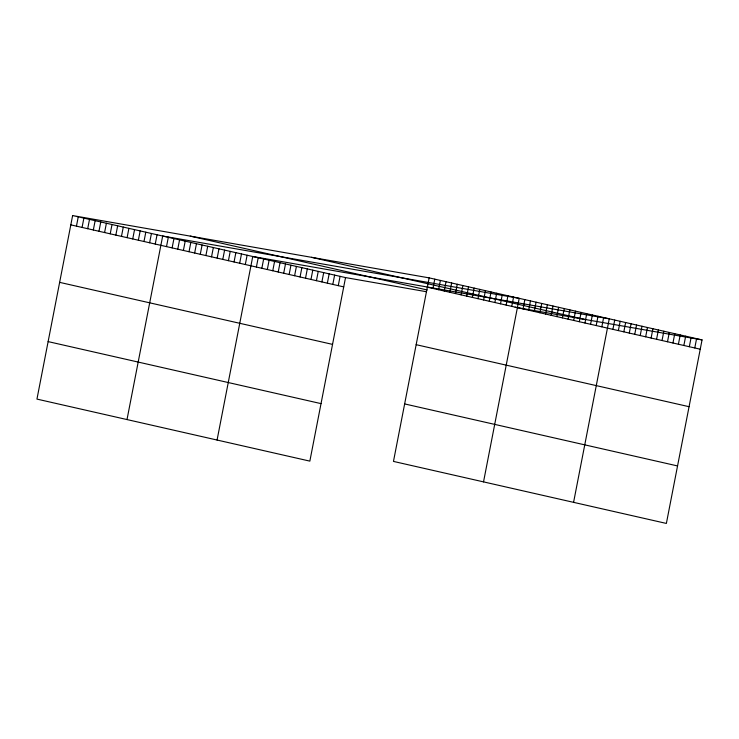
<?xml version="1.0" encoding="UTF-8"?>
<svg xmlns="http://www.w3.org/2000/svg" width="739" height="739" viewBox="0 0 739 739"><rect width="100%" height="100%" fill="white"/><g stroke="black" fill="none" stroke-linecap="round" stroke-linejoin="round"><path stroke-width="1.11" d="M72.625 215.566L36.95 399.097L309.853 461.127L345.529 277.587L72.625 215.566L429.147 277.873L702.05 339.903L666.375 523.434L393.471 461.413L429.147 277.873M76.45 226.143L78.251 216.841M82.075 227.418L83.886 218.125M87.701 228.702L89.511 219.4M93.336 229.977L95.137 220.684M98.961 231.261L100.772 221.959M104.587 232.536L106.398 223.243M110.222 233.82L112.023 224.517M115.847 235.094L117.658 225.801M121.473 236.378L123.284 227.076M127.108 237.653L128.909 228.351M132.734 238.937L134.544 229.635M138.359 240.212L140.17 230.91M143.994 241.496L145.795 232.194M149.62 242.771L151.43 233.469M155.245 244.055L157.056 234.753M127.006 419.567L162.682 236.027L519.203 298.344L483.528 481.883M166.506 246.614L168.316 237.311M172.132 247.888L173.942 238.586M177.766 249.172L179.568 239.87M183.392 250.447L185.203 241.145M189.018 251.731L190.828 242.429M194.653 253.006L196.454 243.704M200.278 254.29L202.089 244.988M205.904 255.565L207.714 246.263M211.539 256.849L213.34 247.547M217.164 258.123L218.975 248.821M222.79 259.407L224.601 250.105M228.425 260.682L230.226 251.38M234.051 261.966L235.861 252.664M239.676 263.241L241.487 253.939M245.311 264.516L247.112 255.223M217.072 440.038L252.747 256.498L609.259 318.814L573.584 502.344M256.396 267.038L258.207 257.735M261.855 268.285L263.657 258.983M267.315 269.523L269.116 260.22M272.765 270.76L274.575 261.458M278.224 271.998L280.035 262.705M283.684 273.245L285.494 263.943M289.143 274.483L290.954 265.181M294.602 275.721L296.413 266.419M300.062 276.968L301.872 267.666M305.521 278.206L307.322 268.904M310.98 279.444L312.782 270.141M316.431 280.681L318.241 271.389M321.89 281.928L323.7 272.626M327.349 283.166L329.16 273.864M332.809 284.404L334.619 275.102M338.268 285.651L340.079 276.349M432.962 288.459L434.772 279.157M438.596 289.734L440.398 280.432M444.222 291.018L446.033 281.716M449.848 292.293L451.658 282.991M455.483 293.577L457.284 284.275M461.108 294.852L462.919 285.55M466.734 296.136L468.544 286.834M472.369 297.411L474.17 288.108M477.994 298.695L479.805 289.392M483.62 299.969L485.431 290.667M489.255 301.253L491.056 291.951M494.881 302.528L496.691 293.226M500.506 303.812L502.317 294.51M506.141 305.087L507.942 295.785M511.767 306.362L513.577 297.069M523.027 308.92L524.829 299.628M528.653 310.204L530.463 300.902M534.279 311.479L536.089 302.186M539.913 312.763L541.715 303.461M545.539 314.038L547.35 304.745M551.165 315.322L552.975 306.02M556.8 316.597L558.601 307.304M562.425 317.881L564.236 308.579M568.051 319.156L569.861 309.853M573.686 320.44L575.487 311.137M579.311 321.714L581.122 312.412M584.937 322.998L586.748 313.696M590.572 324.273L592.373 314.971M596.197 325.557L598.008 316.255M601.823 326.832L603.634 317.53M612.908 329.354L614.719 320.052M618.367 330.592L620.178 321.289M623.827 331.839L625.637 322.537M629.286 333.077L631.097 323.774M634.746 334.314L636.556 325.012M640.205 335.552L642.006 326.259M645.664 336.799L647.466 327.497M651.114 338.037L652.925 328.735M656.574 339.275L658.384 329.973M662.033 340.522L663.844 331.22M667.493 341.76L669.303 332.458M672.952 342.998L674.762 333.695M678.411 344.235L680.222 334.943M683.871 345.482L685.672 336.18M689.33 346.72L691.131 337.418M694.78 347.958L696.591 338.656M345.529 277.587L426.421 291.72M515.129 307.23L702.05 339.903M311.488 257.311L584.401 319.34M427.336 287.175L700.239 349.205M190.274 236.129L427.16 289.965M70.815 224.868L343.727 286.889M416.159 344.679L689.062 406.699M59.637 282.363L332.55 344.383M404.639 403.919L677.552 465.939M48.127 341.603L321.031 403.623"/></g></svg>
